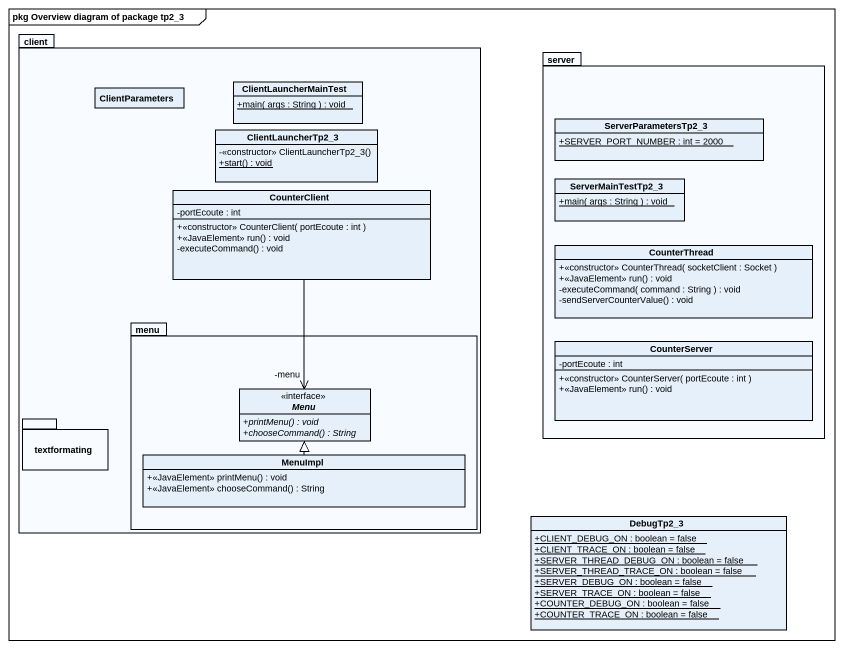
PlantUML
@startuml
mainframe pkg Overview diagram of package tp2_3
hide circle
hide empty members
skinparam classAttributeIconSize 0
package client {
  class ClientLauncherMainTest {
    {static} +main( args : String ) : void
  }
  class ClientParameters
  class ClientLauncherTp2_3 {
    -<<constructor>> ClientLauncherTp2_3()
    {static} +start() : void
  }
  class CounterClient {
    -portEcoute : int
    +<<constructor>> CounterClient( portEcoute : int )
    +<<JavaElement>> run() : void
    -executeCommand() : void
  }
  package menu {
    interface Menu {
      {abstract} +printMenu() : void
      {abstract} +chooseCommand() : String
    }
    class MenuImpl {
      +<<JavaElement>> printMenu() : void
      +<<JavaElement>> chooseCommand() : String
    }
  }
  package textformating {
  }
}
package server {
  class ServerParametersTp2_3 {
    {static} +SERVER_PORT_NUMBER : int = 2000
  }
  class ServerMainTestTp2_3 {
    {static} +main( args : String ) : void
  }
  class CounterThread {
    +<<constructor>> CounterThread( socketClient : Socket )
    +<<JavaElement>> run() : void
    -executeCommand( command : String ) : void
    -sendServerCounterValue() : void
  }
  class CounterServer {
    -portEcoute : int
    +<<constructor>> CounterServer( portEcoute : int )
    +<<JavaElement>> run() : void
  }
}
class DebugTp2_3 {
  {static} +CLIENT_DEBUG_ON : boolean = false
  {static} +CLIENT_TRACE_ON : boolean = false
  {static} +SERVER_THREAD_DEBUG_ON : boolean = false
  {static} +SERVER_THREAD_TRACE_ON : boolean = false
  {static} +SERVER_DEBUG_ON : boolean = false
  {static} +SERVER_TRACE_ON : boolean = false
  {static} +COUNTER_DEBUG_ON : boolean = false
  {static} +COUNTER_TRACE_ON : boolean = false
}
Menu "-menu" <-up- CounterClient
MenuImpl .up.|> Menu
@enduml
